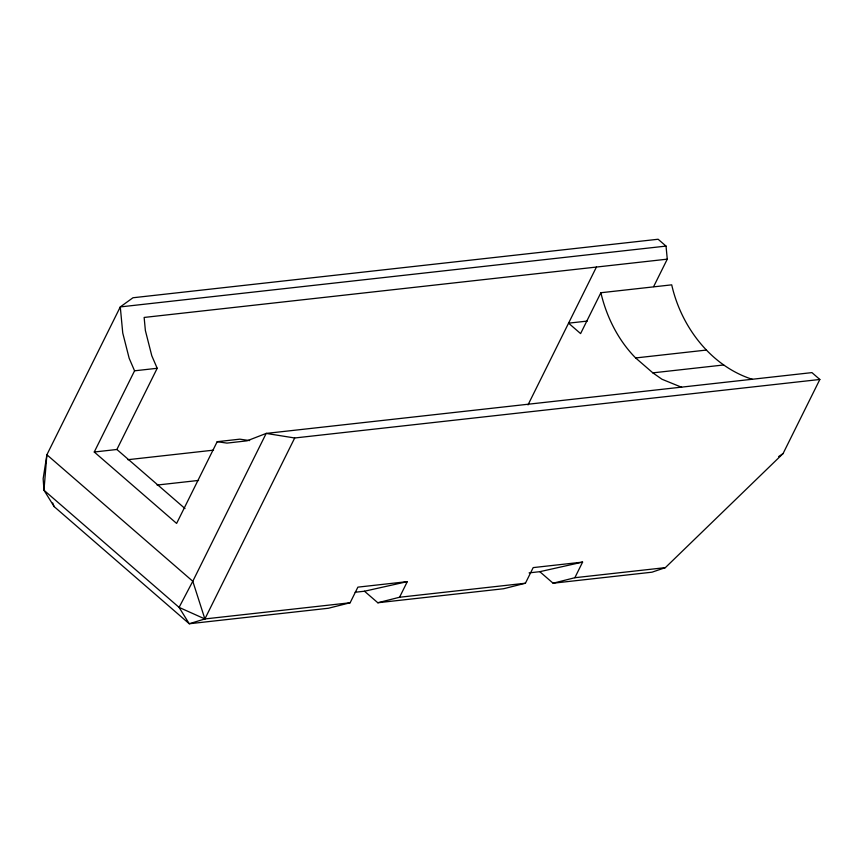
<?xml version="1.0" encoding="UTF-8"?>
<svg xmlns="http://www.w3.org/2000/svg" width="863" height="863" viewBox="0 0 863 863"><rect width="100%" height="100%" fill="white"/><g stroke="black" fill="none" stroke-linecap="round" stroke-linejoin="round"><path stroke-width="1.29" d="M249.612 440.583L239.806 439.17L217.185 441.694L176.613 523.42L94.261 452.007L134.563 370.81L129.17 358.285L122.751 333.021L120.281 306.915L132.978 297.757L658.124 239.245L666.031 246.095L667.272 259.159L653.636 286.613M94.261 452.007L116.883 449.483L157.195 368.285L151.791 355.772L145.372 330.507L144.143 317.444L667.272 259.159M666.031 246.095L120.281 306.915L46.882 454.758L43.15 478.717L43.97 490.227L54.142 506.603L189.267 623.755L204.876 618.944L294.704 437.983L819.85 379.472L783.054 453.593L665.351 567.638L652.007 572.191L553.097 583.215L539.796 571.684L529.105 572.87M350.13 602.762L204.876 618.944L192.794 581.263L46.882 454.758L43.97 490.227L179.083 607.39L189.267 623.755L328.372 608.253L350.13 602.762L357.886 587.142L407.314 581.63L399.558 597.25L377.8 602.752L364.499 591.22L355.146 592.255M528.005 404.898L596.43 267.045M752.471 379.364C710.702 366.041 681.101 326.635 671.716 284.844L600.875 292.74L580.594 333.593L568.577 323.161L587.293 321.079M377.8 602.752L503.668 588.728L525.427 583.226L533.183 567.606L582.601 562.104L574.855 577.714L553.097 583.215M778.642 456.581L783.054 453.593M364.499 591.22L407.314 581.63M539.796 571.684L582.601 562.104M134.563 370.81L157.195 368.285M600.875 292.74C606.549 316.872 618.156 340.205 635.643 357.951L706.484 350.054M635.643 357.951L652.849 372.859L723.679 364.973M127.886 459.699L213.528 450.152M157.077 485.06L198.566 480.432M399.558 597.25L525.427 583.226M574.855 577.714L665.351 567.638M217.185 441.694L226.991 443.107L247.077 440.82L266.182 433.42L811.943 372.611L819.85 379.472M294.704 437.983L266.182 433.42L192.794 581.263L179.083 607.39L204.876 618.944M681.63 387.26L661.975 379.256L652.849 372.859M116.883 449.483L185.006 508.555M52.708 502.967L54.142 506.603"/></g></svg>
